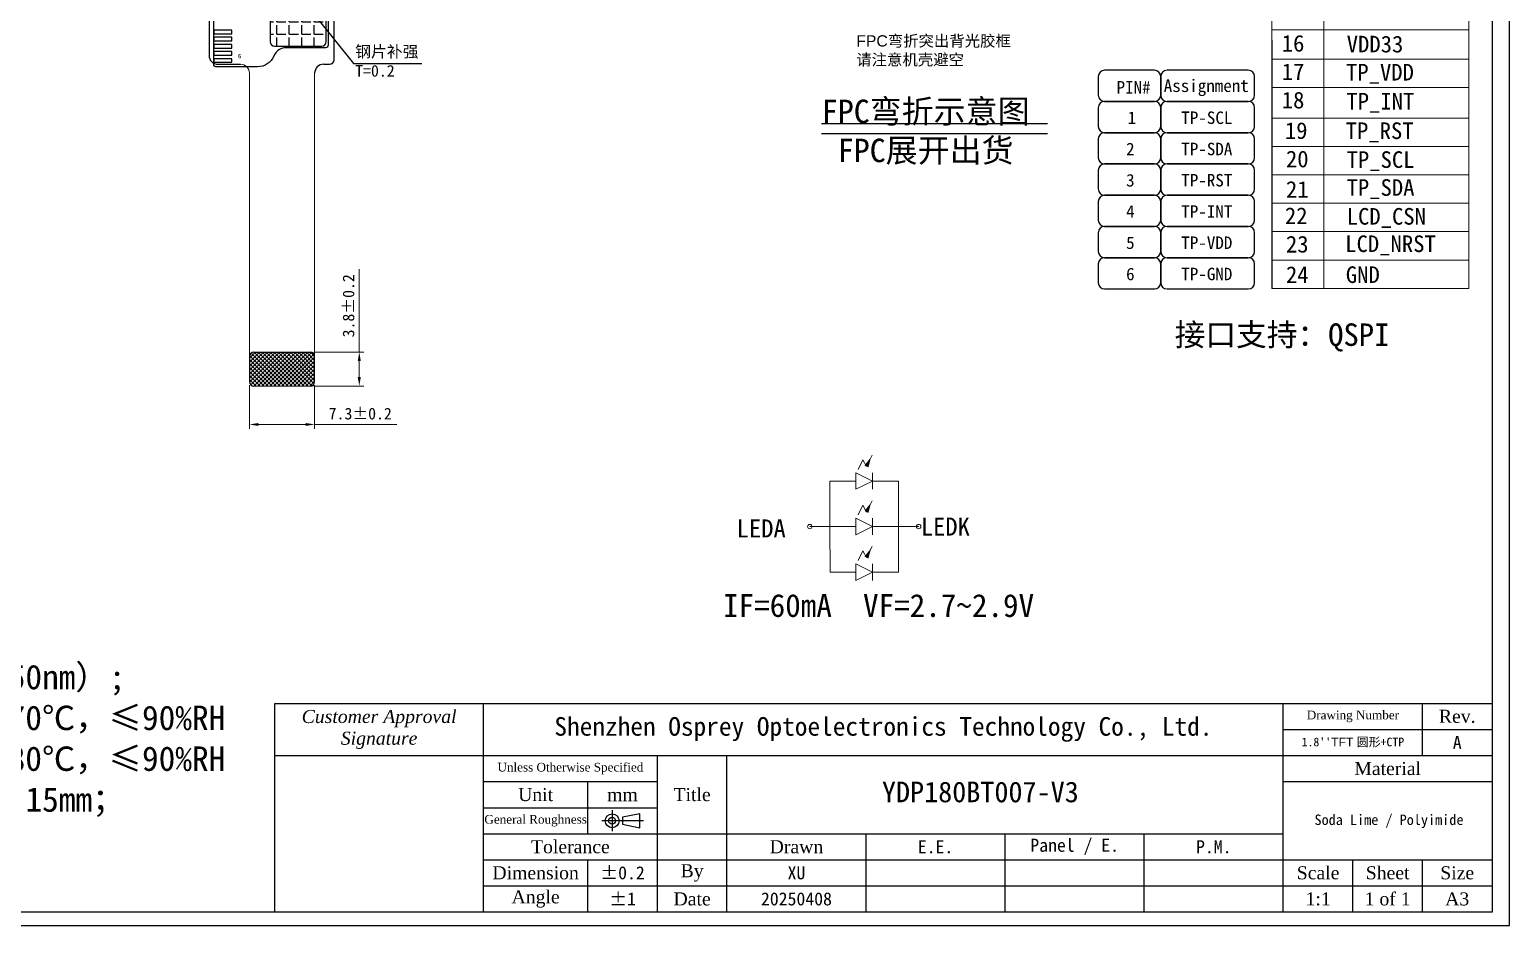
# Model space of a CAD drawing. Header units: millimetres. Extents: x 661 to 1565, y 210 to 444.
# Drawn here: x 1399.4 to 1565.1, y 215.6 to 316 of the extents above; entities that cross this region are included whole.
import ezdxf

# ---------------------------------------------------------------- set-up
doc = ezdxf.new("R2010")
doc.units = ezdxf.units.MM
doc.linetypes.add('CENTER', pattern=[50.8, 31.75, -6.35, 6.35, -6.35])
for name, color, linetype in [('b', 7, 'Continuous'), ('dim', 3, 'Continuous'), ('dimension', 3, 'Continuous'), ('FPC', 33, 'Continuous'), ('FRAME', 154, 'Continuous'), ('图框', 7, 'Continuous'), ('标注', 3, 'Continuous')]:
    doc.layers.add(name, color=color, linetype=linetype)
doc.layers.add('DIM（标注）', color=3, linetype='Continuous', lineweight=15)
doc.styles.get("Standard").update_dxf_attribs({"font": 'txt', "bigfont": 'gbcbig.shx'})
doc.styles.add('宋体', font='')
doc.styles.add('工程', font='gbenor.shx', dxfattribs={"width": 1.25, "bigfont": 'gbcbig.shx'})
doc.styles.get('宋体').set_extended_font_data('SimSun')
doc.dimstyles.new('ISO-25$7', dxfattribs={"dimscale": 0.5, "dimtxt": 2.5, "dimasz": 2, "dimexe": 0.65, "dimexo": 0, "dimtad": 0, "dimdsep": 46, "dimtxsty": 'Standard', "dimcen": 1.6, "dimclrd": 256, "dimclre": 73, "dimazin": 0, "dimtfac": 1, "dimtofl": 0, "dimtmove": 0, "dimatfit": 0, "dimfxl": 0, "dimtolj": 1, "dimlwd": -1, "dimlwe": 9, "dimarcsym": 0})
doc.dimstyles.new('标准', dxfattribs={"dimtxt": 2, "dimasz": 1.8, "dimexe": 0.5, "dimexo": 0.4, "dimgap": 0.1, "dimtad": 1, "dimzin": 1, "dimdsep": 46, "dimtxsty": '工程', "dimblk": 'CLOSEDBLANK', "dimcen": 0.09, "dimclrd": 3, "dimclre": 3, "dimclrt": 3, "dimadec": 0, "dimazin": 0, "dimtfac": 1, "dimtofl": 0, "dimtmove": 0, "dimatfit": 3, "dimldrblk": 'CLOSEDBLANK', "dimfxl": 0, "dimtolj": 1, "dimlwd": 0, "dimlwe": 0, "dimarcsym": 0})

# ---------------------------------------------------------------- blocks, each defined once
blk = doc.blocks.new('*D140')
at = {"color": 7, "lineweight": 0, "transparency": 16777216}
for p, q in [((1424.04, 276.14), (1424.04, 271.24)), ((1431.34, 276.14), (1431.34, 271.24)), ((1425.04, 271.74), (1430.34, 271.74)), ((1431.34, 271.74), (1440.55, 271.74))]:
    blk.add_line(p, q, dxfattribs=at)
at = {"color": 7, "transparency": 16777216}
for points in [[(1425.04, 271.9), (1425.04, 271.57), (1424.04, 271.74)], [(1430.34, 271.9), (1430.34, 271.57), (1431.34, 271.74)]]:
    blk.add_solid(points, dxfattribs=at)
at = {"layer": 'Defpoints', "color": 0, "transparency": 16777216}
for p in [(1424.04, 276.54), (1431.34, 276.54), (1431.34, 271.74)]:
    blk.add_point(p, dxfattribs=at)
at = {"color": 7, "transparency": 16777216, "insert": (1436.45, 272.94), "char_height": 1.3, "attachment_point": 5, "style": '宋体'}
blk.add_mtext('\\A1;7.3%%P0.2', dxfattribs=at)
blk = doc.blocks.new('_ClosedBlank')
at = {"color": 0, "linetype": 'ByBlock', "lineweight": -2}
for p, q in [((-1, 0.17), (0, 0)), ((-1, 0.17), (-1, -0.17)), ((0, 0), (-1, -0.17))]:
    blk.add_line(p, q, dxfattribs=at)
blk = doc.blocks.new('*D141')
at = {"color": 7, "lineweight": 0, "transparency": 16777216}
for p, q in [((1436.34, 279.84), (1436.34, 289.14)), ((1431.24, 279.84), (1436.84, 279.84)), ((1436.34, 277.04), (1436.34, 278.84)), ((1431.24, 276.04), (1436.84, 276.04))]:
    blk.add_line(p, q, dxfattribs=at)
at = {"color": 7, "transparency": 16777216}
for points in [[(1436.17, 278.84), (1436.51, 278.84), (1436.34, 279.84)], [(1436.17, 277.04), (1436.51, 277.04), (1436.34, 276.04)]]:
    blk.add_solid(points, dxfattribs=at)
at = {"layer": 'Defpoints', "color": 0, "transparency": 16777216}
for p in [(1430.84, 279.84), (1436.34, 279.84), (1430.84, 276.04)]:
    blk.add_point(p, dxfattribs=at)
at = {"color": 7, "transparency": 16777216, "insert": (1435.14, 285.03), "char_height": 1.3, "attachment_point": 5, "rotation": 90, "style": '宋体'}
blk.add_mtext('\\A1;3.8%%P0.2', dxfattribs=at)

msp = doc.modelspace()

# ---------------------------------------------------------------- hatches: boundary and pattern name
at = {"layer": 'b'}
h = msp.add_hatch(dxfattribs=at)
h.set_pattern_fill('ANGLE', color=1, scale=0.2, style=0)
h.set_pattern_definition([(0, (-348.481, 274.9313), (0, 1.397), [1.016, -0.381]), (90, (-348.481, 274.9313), (-1.397, 9e-17), [1.016, -0.381])])
h.paths.add_polyline_path([(1432.6459, 320.2184, 0.41421356), (1432.1459, 320.7184), (1426.8459, 320.7184, 0.41421356), (1426.3459, 320.2184), (1426.3459, 314.6184, 0.41421356), (1426.8459, 314.1184), (1432.1459, 314.1184, 0.41421356), (1432.6459, 314.6184)])
at = {"layer": 'dim'}
h = msp.add_hatch(dxfattribs=at)
h.set_pattern_fill('ANSI37', scale=0.1, angle=90, style=0)
h.set_pattern_definition([(135, (1735.81872, -854.44283), (-0.2245064, -0.2245064), []), (225, (1735.81872, -854.44283), (0.2245064, -0.2245064), [])])
edge = h.paths.add_edge_path()
edge.add_line((1424.943, 279.8375), (1430.443, 279.8375))
edge.add_line((1430.443, 279.8375), (1430.843, 279.8375))
edge.add_arc((1430.843, 279.3375), 0.5, 0, 90, ccw=False)
edge.add_line((1431.343, 279.3375), (1431.343, 276.5375))
edge.add_arc((1430.843, 276.5375), 0.5, 270, 360, ccw=False)
edge.add_line((1430.843, 276.0375), (1424.543, 276.0375))
edge.add_arc((1424.543, 276.5375), 0.5, 180, 270, ccw=False)
edge.add_line((1424.043, 276.5375), (1424.043, 279.3375))
edge.add_arc((1424.543, 279.3375), 0.5, 90, 180, ccw=False)
edge.add_line((1424.543, 279.8375), (1424.943, 279.8375))

# ---------------------------------------------------------------- linework, layer by layer
at = {"color": 0, "lineweight": 0}
for p, q in [((1538.5153, 368.6591), (1538.5154, 286.9762)), ((1544.3651, 368.6591), (1544.3651, 286.9762)), ((1560.5857, 368.6591, 0), (1560.5858, 286.9762))]:
    msp.add_line(p, q, dxfattribs=at)
at = {"color": 30}
for p, q in [((1433.512, 312.5791), (1433.512, 323.24)), ((1419.5138, 317.1976), (1419.5138, 313.0791)), ((1420.4683, 312.0801), (1423.0432, 312.0801)), ((1432.343, 312.0801), (1433.012, 312.0791))]:
    msp.add_line(p, q, dxfattribs=at)
msp.add_line((1538.5153, 314.7795), (1538.5154, 286.9762))
at = {"color": 7}
msp.add_line((1538.5153, 305.1936), (1538.5154, 286.9762), dxfattribs=at)
at = {"color": 30, "linetype": 'Continuous'}
for p, q in [((1424.043, 279.3375), (1424.043, 276.5375)), ((1431.343, 276.5375), (1431.343, 279.3375))]:
    msp.add_line(p, q, dxfattribs=at)
at = {"color": 2}
msp.add_lwpolyline([(1432.8459, 320.4184), (1432.8459, 314.2184, -0.41421356), (1432.5459, 313.9184), (1427.9459, 313.9184, 0.28079069), (1426.7768, 312.9928, -0.29750213), (1424.9459, 311.7976), (1420.2659, 311.7976, -0.41421356), (1420.0659, 311.9976), (1420.0659, 316.9976, -0.41421356)], format="xyb", dxfattribs=at)
at = {"color": 2, "linetype": 'Continuous'}
msp.add_lwpolyline([(1432.1459, 320.7184), (1426.8459, 320.7184, 0.41421356), (1426.3459, 320.2184), (1426.3459, 314.6184, 0.41421356), (1426.8459, 314.1184), (1432.1459, 314.1184, 0.41421356), (1432.6459, 314.6184), (1432.6459, 320.2184, 0.41421356)], format="xyb", close=True, dxfattribs=at)
for points in [[(1420.0659, 315.4976), (1422.0659, 315.4976), (1422.0659, 315.8976), (1420.0659, 315.8976)], [(1420.0659, 314.6976), (1422.0659, 314.6976), (1422.0659, 315.0976), (1420.0659, 315.0976)], [(1420.0659, 313.8976), (1422.0659, 313.8976), (1422.0659, 314.2976), (1420.0659, 314.2976)], [(1420.0659, 313.0976), (1422.0659, 313.0976), (1422.0659, 313.4976), (1420.0659, 313.4976)], [(1420.0659, 312.2976), (1422.0659, 312.2976), (1422.0659, 312.6976), (1420.0659, 312.6976)]]:
    msp.add_lwpolyline(points, close=True, dxfattribs=at)
at = {"color": 0, "linetype": 'Continuous', "lineweight": 0}
for points in [[(1538.5153, 315.934), (1560.5857, 315.934)], [(1538.5153, 312.6433), (1560.5857, 312.6433)], [(1538.5153, 309.4624), (1560.5857, 309.4624)], [(1538.5153, 306.062), (1560.5857, 306.062)], [(1538.5153, 302.881), (1560.5857, 302.881)], [(1538.5153, 299.7001), (1560.5857, 299.7001)], [(1538.5153, 296.5191), (1560.5857, 296.5191)], [(1538.5153, 293.3381), (1560.5858, 293.3381)], [(1538.5153, 290.1571), (1560.5858, 290.1571)], [(1538.5153, 286.9762), (1560.5858, 286.9762)]]:
    msp.add_lwpolyline(points, dxfattribs=at)
at = {"color": 7}
for points in [[(1519.0967, 310.7116), (1519.0967, 308.6116, 0.41421356), (1519.7967, 307.9116), (1525.3967, 307.9116, 0.41421356), (1526.0967, 308.6116), (1526.0967, 310.7116, 0.41421356), (1525.3967, 311.4116), (1519.7967, 311.4116, 0.41421356)], [(1526.0967, 310.7116), (1526.0967, 308.6116, 0.41421356), (1526.7967, 307.9116), (1535.8967, 307.9116, 0.41421356), (1536.5967, 308.6116), (1536.5967, 310.7116, 0.41421356), (1535.8967, 311.4116), (1526.7967, 311.4116, 0.41421356)], [(1519.0967, 307.2116), (1519.0967, 305.1116, 0.41421356), (1519.7967, 304.4116), (1525.3967, 304.4116, 0.41421356), (1526.0967, 305.1116), (1526.0967, 307.2116, 0.41421356), (1525.3967, 307.9116), (1519.7967, 307.9116, 0.41421356)], [(1526.0967, 307.2116), (1526.0967, 305.1116, 0.41421356), (1526.7967, 304.4116), (1535.8967, 304.4116, 0.41421356), (1536.5967, 305.1116), (1536.5967, 307.2116, 0.41421356), (1535.8967, 307.9116), (1526.7967, 307.9116, 0.41421356)], [(1526.0967, 307.2116), (1526.0967, 305.1116, 0.41421356), (1526.7967, 304.4116), (1535.8967, 304.4116, 0.41421356), (1536.5967, 305.1116), (1536.5967, 307.2116, 0.41421356), (1535.8967, 307.9116), (1526.7967, 307.9116, 0.41421356)], [(1519.0967, 303.7116), (1519.0967, 301.6116, 0.41421356), (1519.7967, 300.9116), (1525.3967, 300.9116, 0.41421356), (1526.0967, 301.6116), (1526.0967, 303.7116, 0.41421356), (1525.3967, 304.4116), (1519.7967, 304.4116, 0.41421356)], [(1526.0967, 303.7116), (1526.0967, 301.6116, 0.41421356), (1526.7967, 300.9116), (1535.8967, 300.9116, 0.41421356), (1536.5967, 301.6116), (1536.5967, 303.7116, 0.41421356), (1535.8967, 304.4116), (1526.7967, 304.4116, 0.41421356)], [(1526.0967, 303.7116), (1526.0967, 301.6116, 0.41421356), (1526.7967, 300.9116), (1535.8967, 300.9116, 0.41421356), (1536.5967, 301.6116), (1536.5967, 303.7116, 0.41421356), (1535.8967, 304.4116), (1526.7967, 304.4116, 0.41421356)], [(1519.0967, 300.2116), (1519.0967, 298.1116, 0.41421356), (1519.7967, 297.4116), (1525.3967, 297.4116, 0.41421356), (1526.0967, 298.1116), (1526.0967, 300.2116, 0.41421356), (1525.3967, 300.9116), (1519.7967, 300.9116, 0.41421356)], [(1526.0967, 300.2116), (1526.0967, 298.1116, 0.41421356), (1526.7967, 297.4116), (1535.8967, 297.4116, 0.41421356), (1536.5967, 298.1116), (1536.5967, 300.2116, 0.41421356), (1535.8967, 300.9116), (1526.7967, 300.9116, 0.41421356)], [(1519.0967, 296.7116), (1519.0967, 294.6116, 0.41421356), (1519.7967, 293.9116), (1525.3967, 293.9116, 0.41421356), (1526.0967, 294.6116), (1526.0967, 296.7116, 0.41421356), (1525.3967, 297.4116), (1519.7967, 297.4116, 0.41421356)], [(1526.0967, 296.7116), (1526.0967, 294.6116, 0.41421356), (1526.7967, 293.9116), (1535.8967, 293.9116, 0.41421356), (1536.5967, 294.6116), (1536.5967, 296.7116, 0.41421356), (1535.8967, 297.4116), (1526.7967, 297.4116, 0.41421356)], [(1526.0967, 296.7116), (1526.0967, 294.6116, 0.41421356), (1526.7967, 293.9116), (1535.8967, 293.9116, 0.41421356), (1536.5967, 294.6116), (1536.5967, 296.7116, 0.41421356), (1535.8967, 297.4116), (1526.7967, 297.4116, 0.41421356)], [(1519.0967, 293.2116), (1519.0967, 291.1116, 0.41421356), (1519.7967, 290.4116), (1525.3967, 290.4116, 0.41421356), (1526.0967, 291.1116), (1526.0967, 293.2116, 0.41421356), (1525.3967, 293.9116), (1519.7967, 293.9116, 0.41421356)], [(1526.0967, 293.2116), (1526.0967, 291.1116, 0.41421356), (1526.7967, 290.4116), (1535.8967, 290.4116, 0.41421356), (1536.5967, 291.1116), (1536.5967, 293.2116, 0.41421356), (1535.8967, 293.9116), (1526.7967, 293.9116, 0.41421356)], [(1519.0967, 289.7116), (1519.0967, 287.6116, 0.41421356), (1519.7967, 286.9116), (1525.3967, 286.9116, 0.41421356), (1526.0967, 287.6116), (1526.0967, 289.7116, 0.41421356), (1525.3967, 290.4116), (1519.7967, 290.4116, 0.41421356)], [(1526.0967, 289.7116), (1526.0967, 287.6116, 0.41421356), (1526.7967, 286.9116), (1535.8967, 286.9116, 0.41421356), (1536.5967, 287.6116), (1536.5967, 289.7116, 0.41421356), (1535.8967, 290.4116), (1526.7967, 290.4116, 0.41421356)], [(1526.0967, 289.7116), (1526.0967, 287.6116, 0.41421356), (1526.7967, 286.9116), (1535.8967, 286.9116, 0.41421356), (1536.5967, 287.6116), (1536.5967, 289.7116, 0.41421356), (1535.8967, 290.4116), (1526.7967, 290.4116, 0.41421356)]]:
    msp.add_lwpolyline(points, format="xyb", close=True, dxfattribs=at)
at = {"color": 30}
for centre, radius, start, end in [((1420.5138, 313.0791), 1, 180, 270), ((1432.343, 311.0801), 1, 90.000001, 180.000001), ((1433.012, 312.5791), 0.5, 270.000001, 0)]:
    msp.add_arc(centre, radius, start, end, dxfattribs=at)
at = {"color": 30, "lineweight": 5}
msp.add_arc((1423.0432, 311.0801), 1, 0, 90.000001, dxfattribs=at)
at = {"color": 7, "linetype": 'Continuous'}
for centre, start, end in [((1424.543, 279.3375), 90, 180), ((1430.843, 279.3375), 0, 90)]:
    msp.add_arc(centre, 0.5, start, end, dxfattribs=at)
at = {"color": 30, "linetype": 'Continuous'}
for centre, start, end in [((1424.543, 276.5375), 180, 270), ((1430.843, 276.5375), 270, 0)]:
    msp.add_arc(centre, 0.5, start, end, dxfattribs=at)
at = {"layer": 'dim', "color": 0, "lineweight": 5}
msp.add_line((1538.5153, 336.899), (1538.5154, 286.9762), dxfattribs=at)
at = {"layer": 'dim', "color": 7}
msp.add_line((1424.543, 279.8375), (1430.843, 279.8375), dxfattribs=at)
at = {"layer": 'dim', "color": 7, "lineweight": 5}
msp.add_line((1496.724, 265.4033), (1496.724, 255.1969), dxfattribs=at)
at = {"layer": 'FPC', "color": 30, "lineweight": 5}
for p, q in [((1424.0432, 311.0801), (1424.043, 279.3375)), ((1431.343, 279.3375), (1431.343, 311.0801)), ((1430.843, 276.0375), (1424.543, 276.0375)), ((1430.843, 276.0375), (1424.543, 276.0375))]:
    msp.add_line(p, q, dxfattribs=at)
at = {"layer": 'FRAME', "color": 7}
for p, q in [((1426.8785, 217.1285), (1426.8785, 240.4952)), ((1426.8785, 240.4952), (1563.1846, 240.4952)), ((1450.2453, 217.1285), (1450.2453, 240.4952)), ((1539.8179, 217.1285), (1539.8179, 240.4952)), ((1555.3957, 234.6535), (1555.3957, 240.4952)), ((1539.8179, 237.5744), (1563.1846, 237.5744)), ((1426.8785, 234.6535), (1563.1846, 234.6535)), ((1469.7176, 217.1285), (1469.7176, 234.6535)), ((1477.5065, 217.1285), (1477.5065, 234.6535)), ((1450.2453, 231.7327), (1469.7176, 231.7327)), ((1461.9287, 225.891), (1461.9287, 231.7327)), ((1539.8179, 231.7327), (1563.1846, 231.7327)), ((1450.2453, 228.8118), (1469.7176, 228.8118)), ((1450.2453, 225.891), (1539.8179, 225.891)), ((1493.0843, 217.1285), (1493.0843, 225.891)), ((1508.6622, 217.1285), (1508.6622, 225.891)), ((1524.24, 217.1285), (1524.24, 225.891)), ((1450.2453, 222.9701), (1563.1846, 222.9701)), ((1461.9287, 217.1285), (1461.9287, 222.9701)), ((1547.6068, 217.1285), (1547.6068, 222.9701)), ((1555.3957, 217.1285), (1555.3957, 222.9701)), ((1450.2453, 220.0493), (1563.1846, 220.0493))]:
    msp.add_line(p, q, dxfattribs=at)
at = {"layer": 'FRAME', "color": 7, "linetype": 'CENTER'}
for p, q in [((1468.1598, 227.3514), (1463.4864, 227.3514)), ((1464.6548, 228.5198), (1464.6548, 226.1831))]:
    msp.add_line(p, q, dxfattribs=at)
at = {"layer": 'FRAME', "color": 7}
for points in [[(1565.1339, 402.5608), (1273.2163, 402.5608), (1273.2163, 215.6285), (1565.1339, 215.6285)], [(1563.1867, 217.1285), (1275.1635, 217.1285), (1275.1635, 400.5609), (1563.1867, 400.5609)], [(1467.7704, 226.5725), (1467.7704, 228.1303), (1465.8231, 227.7409), (1465.8231, 226.962)]]:
    msp.add_lwpolyline(points, close=True, dxfattribs=at)
for radius in [0.7789, 0.3894]:
    msp.add_circle((1464.6548, 227.3514), radius, dxfattribs=at)
at = {"layer": '图框', "color": 7, "lineweight": 5}
for p, q in [((1492.7473, 267.787), (1492.2056, 266.7035)), ((1492.7473, 267.7871), (1493.1273, 267.0271)), ((1493.7581, 268.2887), (1493.1273, 267.0271)), ((1489.0525, 265.4029), (1491.9614, 265.4029)), ((1489.0525, 265.4029), (1489.0525, 260.2996)), ((1493.8151, 265.4033), (1491.9613, 266.3302)), ((1491.9614, 264.476), (1491.9614, 266.3297)), ((1493.8151, 265.4033), (1491.9614, 264.4765)), ((1493.8151, 264.476), (1493.8151, 266.3297)), ((1493.8151, 265.4033), (1496.724, 265.4033)), ((1492.7473, 262.6838), (1492.2056, 261.6003)), ((1492.7473, 262.6839), (1493.1273, 261.9239)), ((1493.7581, 263.1854), (1493.1273, 261.9239)), ((1489.0525, 260.2996), (1486.7943, 260.3006)), ((1489.0525, 260.2996), (1491.9614, 260.2996)), ((1489.0531, 255.1964), (1489.0525, 260.2996)), ((1493.8151, 260.3001), (1491.9613, 261.227)), ((1491.9614, 259.3728), (1491.9614, 261.2265)), ((1493.8151, 260.3001), (1491.9614, 259.3732)), ((1493.8151, 259.3728), (1493.8151, 261.2265)), ((1493.8151, 260.3001), (1496.724, 260.3001)), ((1496.724, 260.3005), (1498.9822, 260.3019)), ((1492.7479, 257.5806), (1492.2062, 256.4971)), ((1492.7479, 257.5807), (1493.1279, 256.8207)), ((1493.7587, 258.0822), (1493.1279, 256.8207)), ((1493.8157, 255.1969), (1491.962, 256.1238)), ((1491.962, 254.2696), (1491.962, 256.1233)), ((1493.8158, 254.2696), (1493.8158, 256.1233)), ((1489.0531, 255.1964), (1491.962, 255.1964)), ((1493.8157, 255.1969), (1491.962, 254.27)), ((1493.8157, 255.1969), (1496.7246, 255.1969))]:
    msp.add_line(p, q, dxfattribs=at)
for centre in [(1486.7943, 260.3006), (1498.9822, 260.3019)]:
    msp.add_circle(centre, 0.2472, dxfattribs=at)
for points in [[(1493.3537, 266.9314), (1493.6626, 268.0977), (1492.9149, 267.1508)], [(1493.3537, 261.8282), (1493.6626, 262.9944), (1492.9149, 262.0475)], [(1493.3543, 256.7249), (1493.6632, 257.8912), (1492.9155, 256.9443)]]:
    msp.add_solid(points, dxfattribs=at)
at = {"layer": '标注', "color": 7}
for p, q in [((1488.1192, 305.4604), (1513.4234, 305.4604)), ((1488.103, 304.3339), (1513.4234, 304.3339))]:
    msp.add_line(p, q, dxfattribs=at)

# ---------------------------------------------------------------- texts
at = {"color": 0, "linetype": 'Continuous', "lineweight": 0, "style": '宋体'}
for s, p in [('16', (1539.6411, 313.4982)), ('VDD33', (1546.9156, 313.4067)), ('17', (1539.6411, 310.3172)), ('TP_VDD', (1546.8351, 310.2591)), ('18', (1539.6411, 307.1362)), ('TP_INT', (1546.8759, 307.0094)), ('19', (1539.9923, 303.7213)), ('TP_RST', (1546.7967, 303.704)), ('20', (1540.1093, 300.5403)), ('TP_SCL', (1546.8989, 300.4702)), ('21', (1540.1093, 297.1254)), ('TP_SDA', (1546.8989, 297.3448)), ('22', (1539.9923, 294.1784)), ('23', (1540.1093, 290.9974)), ('24', (1540.1093, 287.5825)), ('GND', (1546.8171, 287.5826))]:
    msp.add_text(s, height=1.86472, dxfattribs=at).set_placement(p)
at = {"color": 1, "linetype": 'Continuous', "lineweight": 0, "style": '宋体'}
for s, p in [('LCD_CSN', (1546.9123, 294.1134)), ('LCD_NRST', (1546.7488, 291.0462))]:
    msp.add_text(s, height=1.86472, dxfattribs=at).set_placement(p)
at = {"color": 7, "insert": (1423.144, 312.7333), "char_height": 0.5, "width": 0.693696, "attachment_point": 9, "rotation": 0.000208, "style": '宋体'}
msp.add_mtext('6', dxfattribs=at)
at = {"insert": (1435.8795, 314.1602), "char_height": 1.3, "width": 8.248113, "attachment_point": 1}
msp.add_mtext('{\\fSimSun|b0|i0|c134|p2;钢片补强 T=0.2}', dxfattribs=at)
at = {"color": 7, "attachment_point": 1, "style": '宋体'}
for s, insert, char_height, width in [('{\\fSimHei|b0|i0|c134|p49;PIN#}', (1521.147, 310.2013), 1.4, 21.161875), ('{\\fSimHei|b0|i0|c134|p49;Assignment}', (1526.4261, 310.3771), 1.4, 21.161875), ('{\\fSimHei|b0|i0|c134|p49;1}', (1522.3789, 306.7912), 1.4, 21.161875), ('{\\fSimHei|b0|i0|c134|p49;TP-SCL}', (1528.3943, 306.7912), 1.4, 21.161875), ('{\\fSimHei|b0|i0|c134|p49;2}', (1522.2112, 303.2912), 1.4, 21.161875), ('{\\fSimHei|b0|i0|c134|p49;TP-SDA}', (1528.3943, 303.2912), 1.4, 21.161875), ('{\\fSimHei|b0|i0|c134|p49;3}', (1522.2112, 299.7912), 1.4, 21.161875), ('{\\fSimHei|b0|i0|c134|p49;TP-RST}', (1528.3943, 299.7912), 1.4, 21.161875), ('{\\fSimHei|b0|i0|c134|p49;4}', (1522.2112, 296.2912), 1.4, 21.161875), ('{\\fSimHei|b0|i0|c134|p49;TP-INT}', (1528.3943, 296.2912), 1.4, 21.161875), ('{\\fSimHei|b0|i0|c134|p49;5}', (1522.2112, 292.7912), 1.4, 21.161875), ('{\\fSimHei|b0|i0|c134|p49;TP-VDD}', (1528.3943, 292.7912), 1.4, 21.161875), ('{\\fSimHei|b0|i0|c134|p49;6}', (1522.2112, 289.2912), 1.4, 21.161875), ('{\\fSimHei|b0|i0|c134|p49;TP-GND}', (1528.3943, 289.2912), 1.4, 21.161875), ('{\\fSimSun|b0|i0|c134|p54;\\H1.329x;接口支持：\\fSimSun|b0|i0|c0|p54;QSPI}', (1527.65, 283.0548), 1.896219, 26.381025), ('{\\fSimSun|b0|i0|c134|p54;技术参数}：\\P1.IC型号 {\\fSimHei|b0|i0|c134|p2;\\C0;CST816\\fSimSun|b0|i0|c134|p2;\\W0.75;\\C256;D\\C1;\\P\\C256;2.TP结构：G+\\fArial|b0|i0|c0|p32;F\\fSimSun|b0|i0|c134|p2;；\\P}3.表面硬度：＞6H；\\P4.透光率：≥85％（550nm）;\\P5.工作环境：-20℃~+70℃，≤90%RH\\P6.储存环境：-30℃~+80℃，≤90%RH\\P7.未注尺寸公差按±0.15mm；\\P8.产品符合RoHS指令；', (1361.5868, 263.1048), 2.742095, 139.865111)]:
    msp.add_mtext(s, dxfattribs=dict(at, insert=insert, char_height=char_height, width=width))
at = {"layer": 'dim', "color": 7, "insert": (1491.9934, 315.3307), "char_height": 1.263436, "width": 35.378344, "attachment_point": 1, "style": '宋体'}
msp.add_mtext('{\\fArial|b0|i0|c0|p32;FPC}弯折突出背光胶框\\P请注意机壳避空', dxfattribs=at)
at = {"layer": 'dimension', "color": 7, "insert": (1494.8697, 231.7361), "char_height": 2.314434, "width": 256.174869, "attachment_point": 1, "style": '宋体'}
msp.add_mtext('YDP180BT007-V3', dxfattribs=at)
at = {"layer": 'DIM（标注）', "color": 1, "style": '宋体'}
msp.add_text('IF=60mA  VF=2.7~2.9V ', height=2.560871, dxfattribs=at).set_placement((1477.0703, 250.179))
at = {"layer": 'FRAME', "color": 7, "attachment_point": 5, "style": '宋体'}
for s, insert, char_height in [('{\\fTimes New Roman|b0|i1|c0|p18;Customer Approval\\PSignature}', (1438.5619, 237.5744), 1.460423), ('\\pxqj;{\\H0.83333x;Shenzhen Osprey Optoelectronics Technology Co., Ltd.}', (1495.0316, 237.5744), 2.5), ('{\\fTimes New Roman|b0|i0|c0|p18;Drawing Number}', (1547.6068, 239.0348), 0.973615), ('{\\fTimes New Roman|b0|i0|c0|p18;Rev.}', (1559.2902, 239.0348), 1.460423), ("1.8''{\\fArial|b0|i0|c0|p32;TFT }圆形+CTP", (1547.6068, 236.114), 0.973615), ('{\\fTimes New Roman|b0|i0|c0|p18;Unless Otherwise Specified}', (1459.9814, 233.1931), 0.973615), ('{\\fTimes New Roman|b0|i0|c0|p18;Material}', (1551.5013, 233.1931), 1.460423), ('{\\fTimes New Roman|b0|i0|c0|p18;Unit}', (1456.087, 230.2723), 1.460423), ('{\\fTimes New Roman|b0|i0|c0|p18;mm}', (1465.8231, 230.2723), 1.460423), ('{\\fTimes New Roman|b0|i0|c0|p18;Title}', (1473.612, 230.2723), 1.460423), ('{\\fTimes New Roman|b0|i0|c0|p18;General Roughness}', (1456.087, 227.3514), 0.973615), ('Soda Lime / Polyimide', (1551.6501, 227.2898), 1.168338), ('Panel / E.', (1516.4511, 224.4306), 1.46042), ('{\\fTimes New Roman|b0|i0|c0|p18;Tolerance}', (1459.9814, 224.4306), 1.460423), ('{\\fTimes New Roman|b0|i0|c0|p18;Drawn}', (1485.2954, 224.4306), 1.460423), ('E.E.', (1500.8733, 224.4306), 1.46042), ('P.M.', (1532.0289, 224.4306), 1.46042), ('{\\fTimes New Roman|b0|i0|c0|p18;Dimension}', (1456.087, 221.5097), 1.460423), ('%%P0.2', (1465.8231, 221.5097), 1.46042), ('{\\fTimes New Roman|b0|i0|c0|p18;By}', (1473.612, 221.5097), 1.460423), ('XU', (1485.2954, 221.5097), 1.46042), ('{\\fTimes New Roman|b0|i0|c0|p18;Scale}', (1543.7123, 221.5097), 1.460423), ('{\\fTimes New Roman|b0|i0|c0|p18;Sheet}', (1551.5013, 221.5097), 1.460423), ('{\\fTimes New Roman|b0|i0|c0|p18;Size}', (1559.2902, 221.5097), 1.460423), ('{\\fTimes New Roman|b0|i0|c0|p18;Angle}', (1456.087, 218.5889), 1.460423), ('%%p1', (1465.8231, 218.5889), 1.46042), ('{\\fTimes New Roman|b0|i0|c0|p18;Date}', (1473.612, 218.5889), 1.460423), ('20250408', (1485.2954, 218.5889), 1.46042), ('{\\fTimes New Roman|b0|i0|c0|p18;1:1}', (1543.7123, 218.5889), 1.460423), ('{\\fTimes New Roman|b0|i0|c0|p18;1 of 1}', (1551.5013, 218.5889), 1.460423), ('{\\fTimes New Roman|b0|i0|c0|p18;A3}', (1559.2902, 218.5889), 1.460423)]:
    msp.add_mtext(s, dxfattribs=dict(at, insert=insert, char_height=char_height))
at = {"layer": 'FRAME', "color": 1, "insert": (1559.2902, 236.114), "char_height": 1.4604, "attachment_point": 5, "style": '宋体'}
msp.add_mtext('A', dxfattribs=at)
at = {"layer": '图框', "color": 7, "lineweight": 5, "style": '宋体'}
msp.add_text('LEDA', height=2.01769, dxfattribs=at).set_placement((1478.6067, 259.0813))
at = {"layer": '图框', "color": 7, "style": '宋体'}
msp.add_text('LEDK', height=2.01769, dxfattribs=at).set_placement((1499.2223, 259.2912))
at = {"layer": '标注', "color": 7, "insert": (1488.1408, 300.817), "char_height": 2.625006, "width": 36.929375, "attachment_point": 7, "style": '宋体'}
msp.add_mtext('{\\fSimSun|b0|i0|c134|p2;FPC弯折示意图\\P FPC展开出货}', dxfattribs=at)

# ---------------------------------------------------------------- dimensions: what is measured, and where the dimension line sits
for base, p1, p2, angle, picture, middle in [((1436.3408, 279.8375), (1430.843, 276.0375), (1430.843, 279.8375), 90, '*D141', (1436.3408, 285.0325)), ((1431.343, 271.7369), (1424.043, 276.5375), (1431.343, 276.5375), 180, '*D140', (1436.4453, 271.7369))]:
    dim = msp.add_linear_dim(base=base, p1=p1, p2=p2, angle=angle, text='<>%%P0.2', dimstyle='标准', override={"dimtxt": 1.3, "dimasz": 1, "dimgap": 0.5, "dimdec": 1, "dimtxsty": '宋体', "dimsah": 1, "dimclrd": 7, "dimclre": 7, "dimclrt": 7})
    dim.commit()
    dim.dimension.update_dxf_attribs({"geometry": picture, "text_midpoint": middle, "dimtype": 160})

# ---------------------------------------------------------------- leaders
at = {"layer": 'b', "color": 1}
msp.add_leader([(1431.5924, 317.2871), (1435.6866, 312.1799), (1443.3604, 312.1799)], dimstyle='ISO-25$7', override={"dimtxt": 1.5, "dimasz": 1, "dimgap": 0.625, "dimtad": 0, "dimtxsty": '宋体', "dimclre": 256, "dimclrt": 256, "dimarcsym": 1}, dxfattribs=at)

doc.saveas('drawing.dxf')
